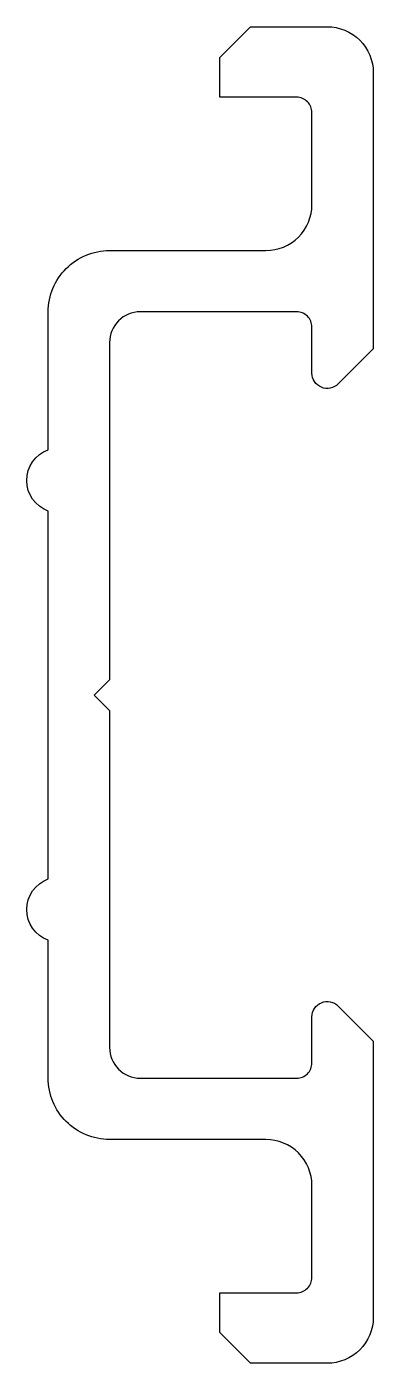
# Model space of a CAD drawing. Extents: x 257.7 to 269, y 216 to 259.6.
import ezdxf

# ---------------------------------------------------------------- set-up
doc = ezdxf.new("R2010")
doc.units = 0
doc.layers.add('ANA', color=220, linetype='CONTINUOUS')

msp = doc.modelspace()

# ---------------------------------------------------------------- linework, layer by layer
at = {"layer": 'ANA'}
msp.add_lwpolyline([(260.361, 238.312), (259.861, 237.812), (260.361, 237.312), (260.361, 226.312, 0.414214), (261.361, 225.312), (266.461, 225.312, 0.414214), (266.961, 225.812), (266.961, 227.312, -0.668179), (267.815, 227.666), (268.961, 226.519), (268.961, 217.512, -0.414214), (267.461, 216.012), (264.961, 216.012), (263.961, 217.012), (263.961, 218.312), (266.461, 218.312, 0.414214), (266.961, 218.812), (266.961, 221.812, 0.414214), (265.461, 223.312), (260.361, 223.312, -0.414214), (258.361, 225.312), (258.361, 229.812, -0.7), (258.361, 231.812), (258.361, 237.812), (258.361, 243.812, -0.7), (258.361, 245.812), (258.361, 250.312, -0.414214), (260.361, 252.312), (265.461, 252.312, 0.414214), (266.961, 253.812), (266.961, 256.812, 0.414214), (266.461, 257.312), (263.961, 257.312), (263.961, 258.612), (264.961, 259.612), (267.461, 259.612, -0.414214), (268.961, 258.112), (268.961, 249.105), (267.815, 247.959, -0.668179), (266.961, 248.312), (266.961, 249.812, 0.414214), (266.461, 250.312), (261.361, 250.312, 0.414214), (260.361, 249.312)], format="xyb", close=True, dxfattribs=at)

doc.saveas('drawing.dxf')
